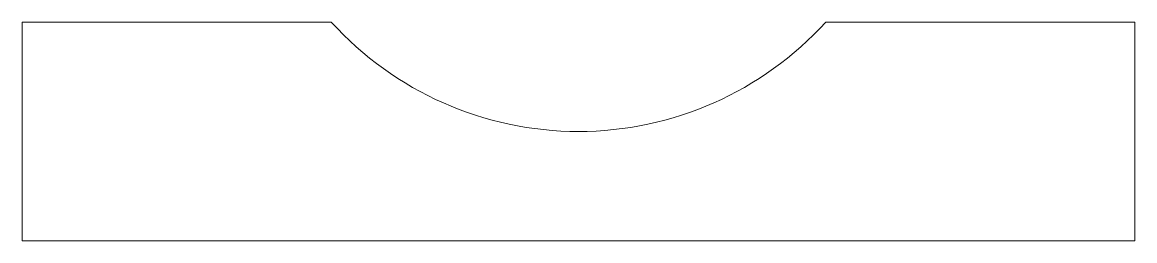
# Model space of a CAD drawing. Header units: inches. Extents: x 0.71 to 2.71, y 0.88 to 1.27.
import ezdxf

# ---------------------------------------------------------------- set-up
doc = ezdxf.new("R2010")
doc.units = ezdxf.units.IN
doc.header["$MEASUREMENT"] = 0

msp = doc.modelspace()

# ---------------------------------------------------------------- linework, layer by layer
at = {"color": 7, "linetype": 'Continuous', "lineweight": 15}
for p, q in [((0.7075, 1.2736), (0.7075, 0.8799)), ((0.7075, 1.2736), (1.2631, 1.2736)), ((2.1519, 1.2736), (2.7075, 1.2736)), ((2.7075, 1.2736), (2.7075, 0.8799)), ((0.7075, 0.8799), (2.7075, 0.8799))]:
    msp.add_line(p, q, dxfattribs=at)
msp.add_arc((1.7075, 1.6768), 0.6, 222.2151, 317.7849, dxfattribs=at)

doc.saveas('drawing.dxf')
